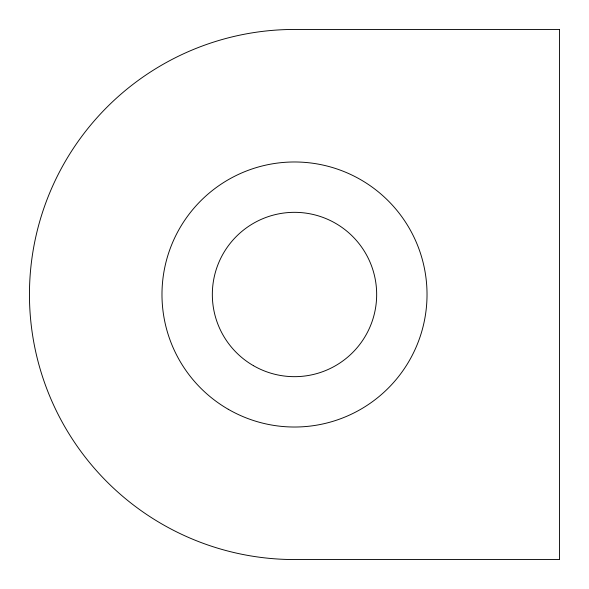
<?xml version="1.0" encoding="UTF-8"?>
<svg xmlns="http://www.w3.org/2000/svg" width="589" height="589" viewBox="0 0 589 589"><rect width="100%" height="100%" fill="white"/><g stroke="black" fill="none" stroke-linecap="round" stroke-linejoin="round"><path stroke-width="0.88" d="M559.55 29.45L294.5 29.45A265.05 265.05 0 0 0 29.45 294.5A265.05 265.05 0 0 0 294.5 559.55L559.55 559.55L559.55 29.45M253.417 365.659A82.165 82.165 0 0 0 376.666 294.5A82.165 82.165 0 0 0 253.417 223.341A82.165 82.165 0 0 0 253.417 365.659M228.237 409.267A132.525 132.525 0 0 0 427.025 294.5A132.525 132.525 0 0 0 228.237 179.733A132.525 132.525 0 0 0 228.237 409.267"/></g></svg>
